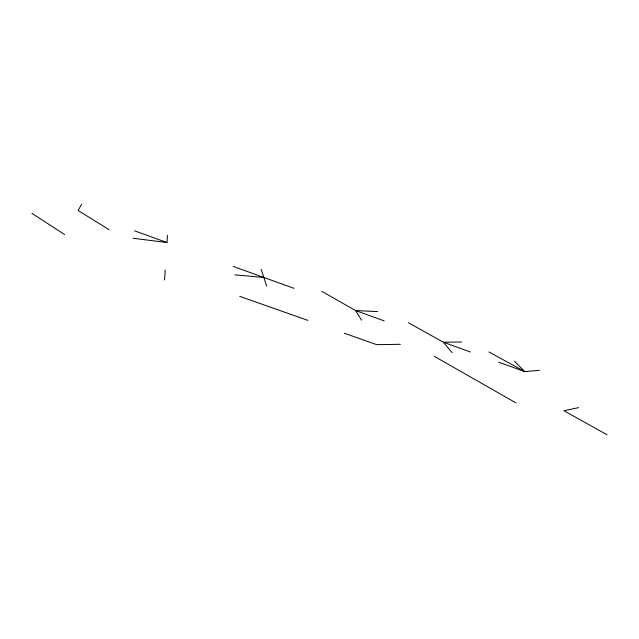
<?xml version="1.0" encoding="UTF-8"?>
<svg xmlns="http://www.w3.org/2000/svg" width="639" height="639" viewBox="0 0 639 639"><rect width="100%" height="100%" fill="white"/><g stroke="black" fill="none" stroke-linecap="round" stroke-linejoin="round"><path stroke-width="0.96" d="M164.59 279.938L165.221 270.057M132.904 238.235L166.987 242.54L167.45 235.328M81.656 204.208L78.126 210.487L109.021 229.673M578.599 407.634L563.981 410.741L607.05 434.792M539.476 370.285L524.811 371.602L498.596 362.145M400.413 344.301L376.659 344.653L344.261 333.223M461.566 342.017L443.378 342.232L408.449 322.751M377.721 311.608L355.58 310.562L321.84 291.336M235.032 274.842L263.843 277.478M239.753 296.352L307.902 320.395M134.581 230.855L166.987 242.54M233.179 266.415L293.972 288.341M384.151 320.866L355.58 310.562L361.53 320.187M470.496 352.009L443.378 342.232L452.085 352.648M488.883 351.929L524.811 371.602L514.379 361.179M434.416 356.386L515.992 402.921M31.95 213.338L64.603 234.553M261.127 269.307L266.751 286.208"/></g></svg>
